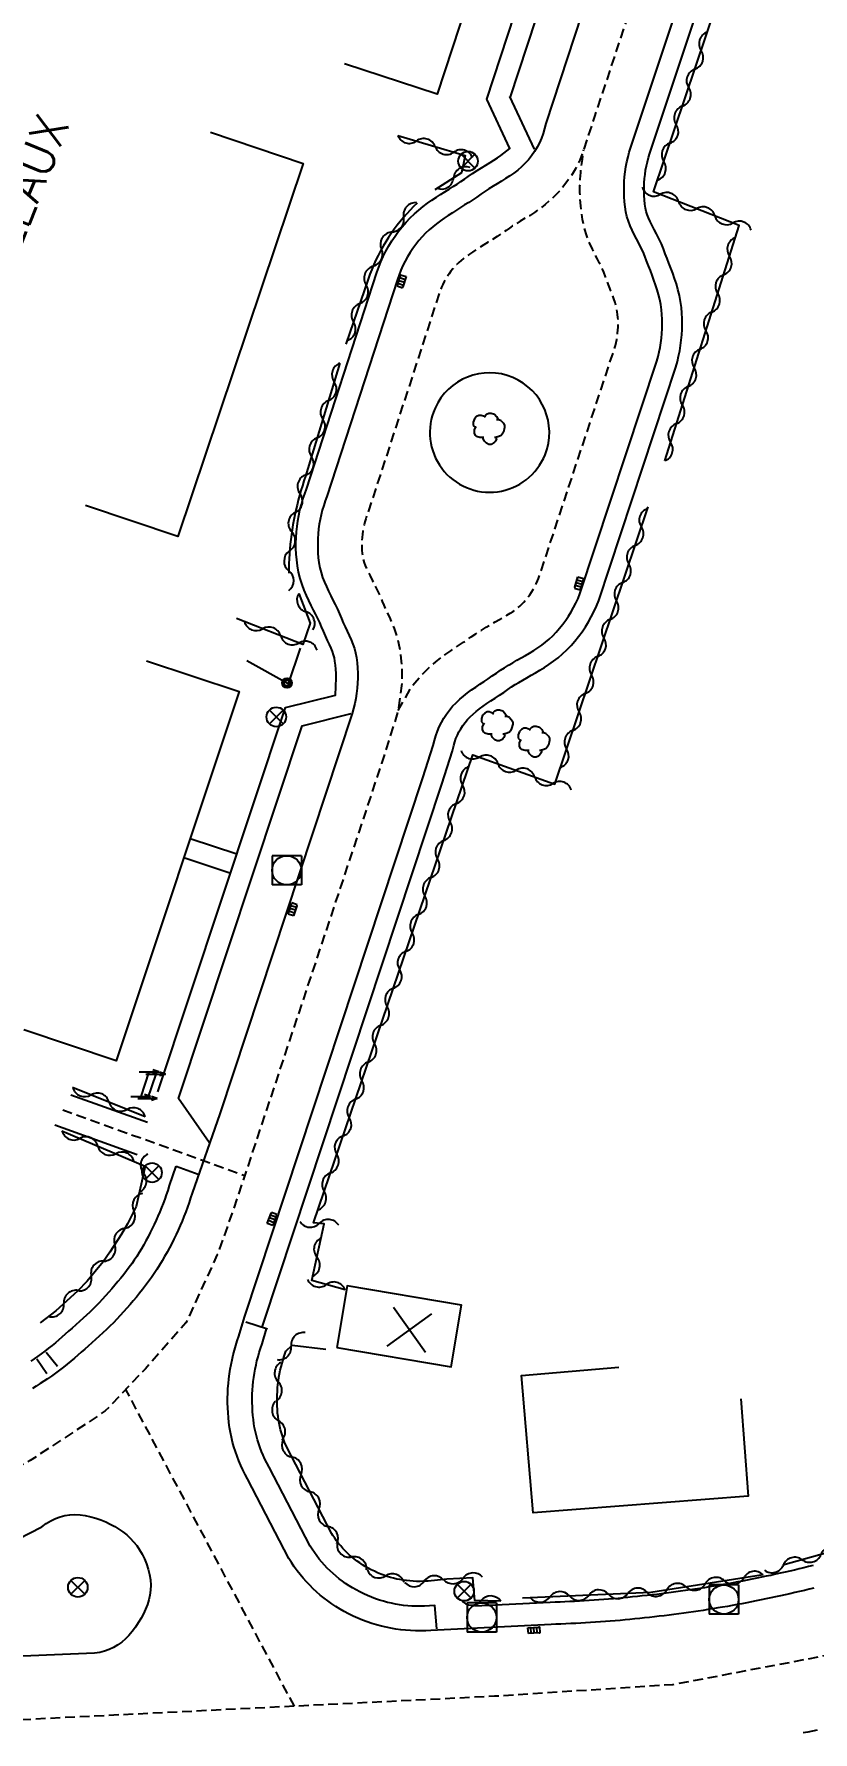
# Model space of a CAD drawing. Header units: millimetres. Extents: x 79000 to 80002, y 144000 to 145000.
# Drawn here: x 79473.6 to 79513.6, y 144406.6 to 144493.6 of the extents above; entities that cross this region are included whole.
import ezdxf
from ezdxf.enums import TextEntityAlignment as Align

# ---------------------------------------------------------------- set-up
doc = ezdxf.new("R2010")
doc.units = ezdxf.units.MM
doc.linetypes.add('DASHED', pattern=[0.75, 0.5, -0.25])
doc.layers.get('0').update_dxf_attribs({"linetype": 'CONTINUOUS'})
for name, color, linetype in [('W0001', 6, 'DASHED'), ('W0008', 7, 'CONTINUOUS'), ('W0017', 7, 'CONTINUOUS'), ('W0100', 7, 'CONTINUOUS'), ('W0105', 7, 'CONTINUOUS'), ('W0300', 7, 'CONTINUOUS'), ('W0310', 3, 'CONTINUOUS'), ('W0322', 7, 'CONTINUOUS'), ('W0400', 7, 'CONTINUOUS'), ('W0420', 7, 'CONTINUOUS'), ('W0469', 7, 'CONTINUOUS'), ('W0989', 7, 'CONTINUOUS'), ('W0991', 7, 'CONTINUOUS')]:
    doc.layers.add(name, color=color, linetype=linetype)
doc.styles.get("Standard").update_dxf_attribs({"font": 'romans.shx', "width": 0.85})

# ---------------------------------------------------------------- blocks, each defined once
blk = doc.blocks.new('t322o')
at = {"color": 0, "linetype": 'Continuous'}
for radius in [0.25, 0.15]:
    blk.add_circle((0, 0), radius, dxfattribs=at)
blk = doc.blocks.new('t310o')
at = {"color": 0, "linetype": 'Continuous'}
for centre, start, end in [((-0.5, 0.375), 216.8699, 323.1304), ((0.5, -0.375), 36.8699, 143.1303)]:
    blk.add_arc(centre, 0.625, start, end, dxfattribs=at)
blk = doc.blocks.new('t991o')
at = {"color": 0, "linetype": 'Continuous'}
for p, q in [((-1, 1), (1, -1)), ((-1, -1), (1, 1))]:
    blk.add_line(p, q, dxfattribs=at)
blk = doc.blocks.new('t105o')
for p, q in [((-0.5, 0), (0.5, 0)), ((0.5, 0), (0.2, 0.1)), ((0.5, 0), (0.2, -0.1))]:
    blk.add_line(p, q)
blk = doc.blocks.new('T400')
for p, q in [((-0.15, 0.3), (0.15, 0.3)), ((-0.15, -0.25), (-0.15, 0.3)), ((-0.15, 0.15), (0.15, 0.15)), ((-0.15, 0), (0.15, 0)), ((0.15, 0.3), (0.15, -0.25)), ((-0.15, -0.15), (0.15, -0.15)), ((-0.15, -0.25), (-0.15, -0.3)), ((-0.15, -0.3), (0.15, -0.3)), ((0.15, -0.3), (0.15, -0.25))]:
    blk.add_line(p, q)
blk = doc.blocks.new('T420')
for p, q in [((0.75, 0.75), (-0.75, 0.75)), ((-0.75, 0.75), (-0.75, -0.75)), ((0.75, 0.75), (0.75, -0.75)), ((0.75, -0.75), (-0.75, -0.75))]:
    blk.add_line(p, q)
blk.add_ellipse((0, 0), major_axis=(-0.53, 0.53), ratio=1, start_param=3.926991, end_param=10.210176)
blk = doc.blocks.new('T300')
for p, q in [((-0.8, 0.514), (-0.857, 0.343)), ((-0.857, 0.343), (-0.857, 0.171)), ((-0.857, 0.171), (-0.743, 0.057)), ((-0.686, 0.629), (-0.8, 0.514)), ((-0.8, -0.057), (-0.743, 0.057)), ((-0.743, 0.057), (-0.686, 0.114)), ((-0.571, 0.686), (-0.686, 0.629)), ((-0.457, 0.686), (-0.571, 0.686)), ((-0.286, 0.629), (-0.457, 0.686)), ((-0.286, 0.629), (-0.171, 0.743)), ((-0.229, 0.571), (-0.286, 0.629)), ((-0.171, 0.743), (-0.057, 0.8)), ((-0.057, 0.8), (0.057, 0.8)), ((0.057, 0.8), (0.229, 0.743)), ((0.229, 0.743), (0.343, 0.629)), ((0.343, 0.629), (0.4, 0.514)), ((0.457, 0.457), (0.343, 0.457)), ((0.4, 0.514), (0.4, 0.457)), ((0.571, 0.4), (0.457, 0.457)), ((0.571, 0.4), (0.686, 0.286)), ((0.686, 0.286), (0.743, 0.171)), ((0.743, 0.057), (0.686, -0.171)), ((0.743, 0.171), (0.743, 0.057)), ((-0.8, -0.171), (-0.8, -0.057)), ((-0.8, -0.229), (-0.8, -0.171)), ((-0.743, -0.343), (-0.8, -0.229)), ((-0.686, -0.4), (-0.743, -0.343)), ((-0.514, -0.457), (-0.686, -0.4)), ((-0.4, -0.457), (-0.514, -0.457)), ((-0.4, -0.457), (-0.343, -0.457)), ((-0.343, -0.457), (-0.343, -0.4)), ((-0.343, -0.514), (-0.343, -0.457)), ((-0.286, -0.629), (-0.343, -0.514)), ((-0.171, -0.743), (-0.286, -0.629)), ((-0.057, -0.8), (-0.171, -0.743)), ((0.057, -0.8), (-0.057, -0.8)), ((0.171, -0.743), (0.057, -0.8)), ((0.229, -0.686), (0.171, -0.743)), ((0.286, -0.457), (0.229, -0.457)), ((0.286, -0.629), (0.229, -0.686)), ((0.457, -0.4), (0.286, -0.457)), ((0.343, -0.514), (0.286, -0.629)), ((0.343, -0.514), (0.343, -0.457)), ((0.571, -0.343), (0.457, -0.4)), ((0.629, -0.286), (0.571, -0.343)), ((0.686, -0.171), (0.629, -0.286))]:
    blk.add_line(p, q)
blk = doc.blocks.new('T469')
at = {"color": 0, "linetype": 'Continuous', "flags": 128}
for points in [[(-0.354, 0.354), (0.354, -0.354)], [(-0.354, -0.354), (0.354, 0.354)]]:
    blk.add_lwpolyline(points, dxfattribs=at)
at = {"color": 0, "linetype": 'Continuous'}
blk.add_circle((0, 0), 0.5, dxfattribs=at)

msp = doc.modelspace()

# ---------------------------------------------------------------- linework, layer by layer
at = {"layer": 'W0001', "flags": 128}
for points in [[(79487.73, 144672.296), (79488.18, 144668.137), (79489.567, 144661.904), (79491.224, 144656.954), (79494.008, 144650.456), (79497.174, 144643.678), (79514.287, 144607.083), (79522.29, 144589.856), (79538.58, 144554.866), (79548.618, 144532.865), (79552.5, 144523.522), (79556.651, 144511.583), (79560.167, 144498.385), (79561.827, 144488.156), (79562.656, 144478.718), (79562.745, 144470.057), (79562.089, 144463.106), (79560.52, 144456.073), (79558.712, 144450.345), (79555.048, 144442.667), (79551.395, 144436.851), (79546.259, 144430.274), (79541.64, 144425.476), (79535.15, 144420.155), (79531.507, 144417.749), (79526.075, 144414.738), (79520.899, 144412.473), (79515.107, 144410.677), (79506.391, 144409.019), (79497.251, 144408.426), (79466.285, 144406.888), (79415.071, 144405.017), (79390.291, 144403.999), (79341.387, 144401.973), (79331.745, 144403.067)], [(79492.316, 144458.952), (79492.93, 144460.054), (79493.161, 144460.367), (79493.421, 144460.676), (79493.692, 144460.961), (79493.966, 144461.217), (79494.237, 144461.447), (79494.503, 144461.655), (79494.76, 144461.844), (79495.006, 144462.016), (79495.24, 144462.173), (79495.459, 144462.319), (79495.663, 144462.455), (79495.849, 144462.582), (79496.05, 144462.723), (79496.292, 144462.892), (79496.558, 144463.063), (79496.813, 144463.219), (79497.057, 144463.361), (79497.287, 144463.491), (79497.502, 144463.613), (79497.702, 144463.727), (79497.885, 144463.834), (79498.051, 144463.936), (79498.2, 144464.032), (79498.331, 144464.124), (79498.445, 144464.212), (79498.543, 144464.295), (79498.638, 144464.385), (79498.746, 144464.499), (79498.856, 144464.625), (79498.959, 144464.752), (79499.055, 144464.883), (79499.146, 144465.018), (79499.231, 144465.155), (79499.31, 144465.297), (79499.385, 144465.444), (79499.454, 144465.595), (79499.506, 144465.723), (79503.402, 144477.514), (79503.442, 144477.659), (79503.48, 144477.818), (79503.512, 144477.976), (79503.538, 144478.134), (79503.558, 144478.292), (79503.573, 144478.45), (79503.581, 144478.609), (79503.584, 144478.769), (79503.582, 144478.93), (79503.573, 144479.093), (79503.56, 144479.245), (79503.54, 144479.394), (79503.512, 144479.538), (79503.474, 144479.695), (79503.426, 144479.865), (79503.366, 144480.049), (79503.297, 144480.247), (79503.217, 144480.46), (79503.129, 144480.687), (79503.034, 144480.93), (79502.934, 144481.188), (79502.848, 144481.419), (79502.787, 144481.569), (79502.723, 144481.707), (79502.636, 144481.878), (79502.528, 144482.083), (79502.402, 144482.324), (79502.262, 144482.603), (79502.117, 144482.922), (79501.975, 144483.287), (79501.847, 144483.697), (79501.758, 144484.114), (79501.703, 144484.488), (79501.665, 144484.828), (79501.641, 144485.168), (79501.628, 144485.509), (79501.629, 144485.85), (79501.642, 144486.19), (79501.668, 144486.529), (79501.706, 144486.867), (79501.757, 144487.204), (79501.818, 144487.712)], [(79475.126, 144438.482), (79484.448, 144435.127)], [(79486.991, 144407.916), (79478.355, 144424.156)]]:
    msp.add_lwpolyline(points, dxfattribs=at)
msp.add_lwpolyline([(79510.683, 144514.546), (79502.375, 144489.397), (79501.818, 144487.712), (79501.581, 144487.068), (79501.396, 144486.716), (79501.19, 144486.375), (79500.963, 144486.048), (79500.711, 144485.728), (79500.434, 144485.421), (79500.142, 144485.141), (79499.852, 144484.895), (79499.568, 144484.678), (79499.294, 144484.487), (79499.034, 144484.317), (79498.79, 144484.165), (79498.564, 144484.028, -0.000014), (79498.564, 144484.028), (79498.359, 144483.903), (79498.175, 144483.788), (79498.013, 144483.683), (79497.841, 144483.563), (79497.624, 144483.409), (79497.381, 144483.246), (79497.147, 144483.094), (79496.921, 144482.952), (79496.706, 144482.817, -0.000011), (79496.706, 144482.817), (79496.501, 144482.689), (79496.308, 144482.567), (79496.127, 144482.449), (79495.959, 144482.336), (79495.804, 144482.227), (79495.662, 144482.121), (79495.534, 144482.018), (79495.418, 144481.917), (79495.315, 144481.819), (79495.216, 144481.715), (79495.113, 144481.596), (79495.011, 144481.468), (79494.917, 144481.339), (79494.829, 144481.207), (79494.747, 144481.073), (79494.671, 144480.935), (79494.6, 144480.793), (79494.535, 144480.646), (79494.475, 144480.495), (79494.413, 144480.32), (79490.794, 144469.187), (79490.703, 144468.944), (79490.65, 144468.783), (79490.603, 144468.624), (79490.563, 144468.464), (79490.528, 144468.305), (79490.5, 144468.146), (79490.478, 144467.987), (79490.461, 144467.827), (79490.451, 144467.665), (79490.446, 144467.503), (79490.448, 144467.338), (79490.455, 144467.172), (79490.468, 144467.003), (79490.485, 144466.858), (79490.505, 144466.745), (79490.53, 144466.646), (79490.568, 144466.529), (79490.62, 144466.392), (79490.689, 144466.234), (79490.773, 144466.055), (79490.873, 144465.854), (79490.986, 144465.632), (79491.11, 144465.387), (79491.242, 144465.118), (79491.378, 144464.823), (79491.494, 144464.547), (79491.574, 144464.354), (79491.653, 144464.179), (79491.749, 144463.972), (79491.86, 144463.733), (79491.981, 144463.46), (79492.105, 144463.15), (79492.226, 144462.8), (79492.332, 144462.409), (79492.408, 144462.011), (79492.454, 144461.631), (79492.484, 144461.279), (79492.499, 144460.926), (79492.5, 144460.573), (79492.487, 144460.221), (79492.316, 144458.952), (79491.461, 144456.244), (79483.826, 144433.254), (79483.042, 144431.067), (79481.439, 144427.566), (79479.361, 144425.218), (79477.305, 144423.05), (79473.46, 144420.509), (79462.847, 144415.049), (79459.684, 144413.379), (79451.57, 144406.351)], format="xyb", dxfattribs=at)
at = {"layer": 'W0008', "flags": 128}
for points in [[(79479.997, 144439.413), (79486.534, 144459.104), (79489.094, 144459.745), (79489.128, 144460.632), (79489.127, 144460.848), (79489.118, 144461.066), (79489.099, 144461.284), (79489.074, 144461.491), (79489.044, 144461.652), (79489.001, 144461.806), (79488.944, 144461.971), (79488.873, 144462.15), (79488.787, 144462.343), (79488.691, 144462.55), (79488.587, 144462.773), (79488.479, 144463.014), (79488.381, 144463.249), (79488.29, 144463.467), (79488.196, 144463.67), (79488.092, 144463.882), (79487.979, 144464.105), (79487.861, 144464.338), (79487.738, 144464.584), (79487.616, 144464.843), (79487.497, 144465.117), (79487.386, 144465.408), (79487.287, 144465.716), (79487.204, 144466.043), (79487.146, 144466.374), (79487.112, 144466.675), (79487.089, 144466.963), (79487.076, 144467.25), (79487.074, 144467.537), (79487.082, 144467.823), (79487.1, 144468.108), (79487.129, 144468.392), (79487.169, 144468.675), (79487.219, 144468.956), (79487.279, 144469.236), (79487.35, 144469.514), (79487.431, 144469.79), (79487.522, 144470.065), (79487.609, 144470.297), (79491.218, 144481.399), (79491.315, 144481.676), (79491.427, 144481.957), (79491.55, 144482.232), (79491.684, 144482.501), (79491.829, 144482.764), (79491.985, 144483.021), (79492.152, 144483.271), (79492.33, 144483.515), (79492.518, 144483.751), (79492.719, 144483.983), (79492.929, 144484.204), (79493.148, 144484.412), (79493.37, 144484.605), (79493.595, 144484.786), (79493.82, 144484.955), (79494.045, 144485.114), (79494.269, 144485.264), (79494.489, 144485.407), (79494.707, 144485.544), (79494.919, 144485.677), (79495.127, 144485.807), (79495.328, 144485.934), (79495.522, 144486.06), (79495.709, 144486.186), (79495.903, 144486.323), (79496.126, 144486.479), (79496.362, 144486.632), (79496.59, 144486.774), (79496.81, 144486.908), (79497.021, 144487.037), (79497.22, 144487.161), (79497.406, 144487.282), (79497.579, 144487.403), (79498.038, 144487.753), (79496.851, 144490.285), (79505.363, 144516.233)], [(79507.606, 144512.588), (79499.878, 144489.034), (79499.817, 144488.778), (79499.742, 144488.53), (79499.651, 144488.288), (79499.547, 144488.053), (79499.428, 144487.826), (79499.294, 144487.605), (79499.146, 144487.392), (79498.983, 144487.185), (79498.811, 144486.995), (79498.628, 144486.819), (79498.436, 144486.656), (79498.236, 144486.503), (79498.03, 144486.359), (79497.819, 144486.222), (79497.605, 144486.088), (79497.39, 144485.957), (79497.174, 144485.826), (79496.96, 144485.693), (79496.749, 144485.555), (79496.543, 144485.411), (79496.341, 144485.269), (79496.136, 144485.131), (79495.929, 144484.996), (79495.719, 144484.864), (79495.509, 144484.733), (79495.299, 144484.601), (79495.09, 144484.469), (79494.882, 144484.334), (79494.677, 144484.196), (79494.475, 144484.054), (79494.277, 144483.906), (79494.084, 144483.751), (79493.897, 144483.588), (79493.717, 144483.416), (79493.544, 144483.234), (79493.375, 144483.039), (79493.215, 144482.839), (79493.065, 144482.633), (79492.924, 144482.422), (79492.792, 144482.206), (79492.67, 144481.984), (79492.557, 144481.757), (79492.453, 144481.524), (79492.358, 144481.286), (79492.273, 144481.043), (79488.66, 144469.93), (79488.573, 144469.695), (79488.494, 144469.458), (79488.424, 144469.22), (79488.364, 144468.981), (79488.312, 144468.741), (79488.269, 144468.5), (79488.235, 144468.258), (79488.21, 144468.015), (79488.194, 144467.771), (79488.187, 144467.526), (79488.189, 144467.279), (79488.2, 144467.032), (79488.22, 144466.783), (79488.249, 144466.534), (79488.294, 144466.275), (79488.358, 144466.023), (79488.437, 144465.778), (79488.529, 144465.538), (79488.631, 144465.302), (79488.741, 144465.07), (79488.855, 144464.839), (79488.972, 144464.609), (79489.089, 144464.379), (79489.202, 144464.148), (79489.31, 144463.914), (79489.409, 144463.677), (79489.501, 144463.456), (79489.599, 144463.238), (79489.701, 144463.02), (79489.802, 144462.802), (79489.899, 144462.583), (79489.988, 144462.36), (79490.066, 144462.134), (79490.13, 144461.902), (79490.175, 144461.663), (79490.207, 144461.399), (79490.229, 144461.136), (79490.24, 144460.874), (79490.241, 144460.613), (79490.231, 144460.352), (79490.211, 144460.093), (79490.18, 144459.834), (79490.138, 144459.576), (79490.086, 144459.319), (79490.023, 144459.063), (79489.95, 144458.808), (79483.169, 144438.283), (79481.753, 144434.217), (79481.675, 144433.974), (79481.594, 144433.733), (79481.51, 144433.493), (79481.422, 144433.255), (79481.33, 144433.019), (79481.235, 144432.784), (79481.136, 144432.551), (79481.034, 144432.319), (79480.928, 144432.089), (79480.819, 144431.861), (79480.706, 144431.634), (79480.589, 144431.409), (79480.469, 144431.185), (79480.345, 144430.963), (79480.218, 144430.743), (79480.087, 144430.524), (79479.952, 144430.309), (79479.813, 144430.097), (79479.669, 144429.889), (79479.522, 144429.683), (79479.371, 144429.481), (79479.216, 144429.282), (79479.058, 144429.085), (79478.898, 144428.89), (79478.735, 144428.697), (79478.57, 144428.506), (79478.402, 144428.316), (79478.234, 144428.128), (79478.064, 144427.941), (79477.893, 144427.754), (79477.719, 144427.572), (79477.542, 144427.394), (79477.36, 144427.221), (79477.175, 144427.051), (79476.989, 144426.883), (79476.801, 144426.716), (79476.613, 144426.549), (79476.426, 144426.381), (79476.251, 144426.223), (79476.075, 144426.066), (79475.898, 144425.91), (79475.72, 144425.755), (79475.54, 144425.602), (79475.357, 144425.452), (79475.157, 144425.293), (79474.955, 144425.137), (79474.749, 144424.985), (79474.541, 144424.837), (79474.349, 144424.706), (79474.156, 144424.578), (79473.961, 144424.452), (79473.764, 144424.33), (79473.566, 144424.21)], [(79506.89, 144512.651), (79505.099, 144511.873), (79498.041, 144490.358)], [(79513.616, 144413.976), (79513.371, 144413.916), (79513.126, 144413.856), (79512.881, 144413.798), (79512.635, 144413.74), (79512.39, 144413.684), (79512.144, 144413.628), (79511.898, 144413.574), (79511.652, 144413.52), (79511.406, 144413.467), (79511.159, 144413.416), (79510.912, 144413.365), (79510.666, 144413.315), (79510.419, 144413.266), (79510.172, 144413.219), (79509.924, 144413.172), (79509.677, 144413.126), (79509.429, 144413.081), (79509.181, 144413.037), (79508.933, 144412.995), (79508.685, 144412.953), (79508.437, 144412.912), (79508.188, 144412.872), (79507.939, 144412.833), (79507.69, 144412.795), (79507.441, 144412.758), (79507.192, 144412.722), (79506.943, 144412.687), (79506.693, 144412.653), (79506.443, 144412.619), (79506.194, 144412.587), (79505.943, 144412.556), (79505.693, 144412.526), (79505.443, 144412.497), (79505.192, 144412.469), (79504.941, 144412.441), (79504.69, 144412.415), (79504.439, 144412.39), (79504.188, 144412.365), (79503.937, 144412.342), (79503.685, 144412.32), (79503.433, 144412.298), (79503.181, 144412.278), (79502.929, 144412.258), (79502.677, 144412.24), (79502.424, 144412.222), (79502.171, 144412.206), (79501.918, 144412.19), (79501.665, 144412.176), (79501.412, 144412.162), (79501.159, 144412.15), (79500.905, 144412.138), (79500.652, 144412.127), (79500.398, 144412.118), (79500.144, 144412.109), (79493.984, 144411.806), (79493.723, 144411.79), (79493.464, 144411.783), (79493.207, 144411.784), (79492.951, 144411.794), (79492.696, 144411.811), (79492.444, 144411.837), (79492.193, 144411.87), (79491.944, 144411.912), (79491.696, 144411.962), (79491.45, 144412.021), (79491.206, 144412.087), (79490.963, 144412.162), (79490.722, 144412.244), (79490.483, 144412.335), (79490.245, 144412.434), (79490.009, 144412.542), (79489.774, 144412.657), (79489.55, 144412.776), (79489.331, 144412.901), (79489.118, 144413.032), (79488.91, 144413.169), (79488.708, 144413.312), (79488.511, 144413.461), (79488.32, 144413.616), (79488.134, 144413.777), (79487.953, 144413.943), (79487.778, 144414.116), (79487.609, 144414.295), (79487.445, 144414.479), (79487.287, 144414.67), (79487.134, 144414.866), (79486.987, 144415.069), (79486.845, 144415.277), (79486.708, 144415.491), (79484.595, 144419.578), (79484.471, 144419.803), (79484.354, 144420.032), (79484.246, 144420.262), (79484.146, 144420.496), (79484.055, 144420.732), (79483.971, 144420.97), (79483.895, 144421.211), (79483.828, 144421.455), (79483.768, 144421.701), (79483.717, 144421.949), (79483.674, 144422.2), (79483.639, 144422.454), (79483.612, 144422.71), (79483.592, 144422.962), (79483.579, 144423.213), (79483.573, 144423.464), (79483.572, 144423.713), (79483.578, 144423.962), (79483.59, 144424.21), (79483.609, 144424.457), (79483.634, 144424.703), (79483.665, 144424.949), (79483.703, 144425.194), (79483.746, 144425.437), (79483.797, 144425.681), (79483.853, 144425.923), (79483.916, 144426.164), (79483.985, 144426.405), (79484.06, 144426.645), (79484.142, 144426.884), (79484.433, 144427.859), (79493.576, 144455.505), (79494.112, 144457.165), (79494.167, 144457.412), (79494.236, 144457.653), (79494.319, 144457.888), (79494.415, 144458.116), (79494.525, 144458.338), (79494.648, 144458.554), (79494.785, 144458.764), (79494.936, 144458.968), (79495.104, 144459.168), (79495.282, 144459.355), (79495.47, 144459.531), (79495.665, 144459.697), (79495.867, 144459.855), (79496.074, 144460.006), (79496.284, 144460.153), (79496.497, 144460.296), (79496.711, 144460.439), (79496.925, 144460.581), (79497.137, 144460.726), (79497.346, 144460.874), (79497.55, 144461.015), (79497.758, 144461.149), (79497.969, 144461.278), (79498.184, 144461.403), (79498.399, 144461.526), (79498.616, 144461.648), (79498.831, 144461.771), (79499.045, 144461.896), (79499.257, 144462.025), (79499.464, 144462.16), (79499.667, 144462.302), (79499.864, 144462.453), (79500.054, 144462.615), (79500.236, 144462.788), (79500.416, 144462.977), (79500.587, 144463.172), (79500.748, 144463.373), (79500.901, 144463.58), (79501.044, 144463.792), (79501.179, 144464.01), (79501.304, 144464.234), (79501.421, 144464.464), (79501.528, 144464.7), (79501.626, 144464.941), (79505.564, 144476.858), (79505.629, 144477.094), (79505.686, 144477.33), (79505.734, 144477.568), (79505.773, 144477.806), (79505.804, 144478.045), (79505.826, 144478.284), (79505.839, 144478.525), (79505.844, 144478.766), (79505.84, 144479.008), (79505.827, 144479.251), (79505.805, 144479.495), (79505.77, 144479.757), (79505.721, 144480.016), (79505.659, 144480.27), (79505.587, 144480.521), (79505.507, 144480.77), (79505.42, 144481.017), (79505.329, 144481.262), (79505.235, 144481.506), (79505.139, 144481.75), (79505.044, 144481.994), (79504.952, 144482.239), (79504.859, 144482.469), (79504.755, 144482.693), (79504.643, 144482.915), (79504.527, 144483.134), (79504.412, 144483.354), (79504.301, 144483.576), (79504.198, 144483.802), (79504.108, 144484.032), (79504.035, 144484.27), (79503.982, 144484.516), (79503.944, 144484.776), (79503.915, 144485.034), (79503.896, 144485.292), (79503.887, 144485.549), (79503.887, 144485.805), (79503.897, 144486.06), (79503.917, 144486.315), (79503.946, 144486.569), (79503.984, 144486.822), (79504.032, 144487.075), (79504.09, 144487.327), (79504.157, 144487.578), (79504.234, 144487.828), (79512.243, 144511.908)], [(79485.348, 144427.344), (79485.41, 144427.552), (79494.549, 144455.187), (79495.101, 144456.895), (79495.16, 144457.159), (79495.212, 144457.341), (79495.275, 144457.519), (79495.347, 144457.69), (79495.429, 144457.857), (79495.522, 144458.02), (79495.626, 144458.18), (79495.74, 144458.334), (79495.867, 144458.485), (79496.003, 144458.627), (79496.152, 144458.767), (79496.313, 144458.903), (79496.485, 144459.038), (79496.669, 144459.173), (79496.863, 144459.308), (79497.067, 144459.446), (79497.278, 144459.586), (79497.497, 144459.732), (79497.72, 144459.884), (79497.934, 144460.035), (79498.12, 144460.164), (79498.302, 144460.281), (79498.494, 144460.398), (79498.695, 144460.516), (79498.904, 144460.635), (79499.121, 144460.757), (79499.343, 144460.884), (79499.571, 144461.017), (79499.803, 144461.159), (79500.038, 144461.311), (79500.273, 144461.476), (79500.508, 144461.656), (79500.739, 144461.853), (79500.961, 144462.065), (79501.173, 144462.288), (79501.371, 144462.514), (79501.559, 144462.748), (79501.737, 144462.989), (79501.905, 144463.237), (79502.062, 144463.491), (79502.208, 144463.753), (79502.344, 144464.02), (79502.468, 144464.294), (79502.588, 144464.587), (79506.544, 144476.56), (79506.621, 144476.837), (79506.686, 144477.109), (79506.741, 144477.382), (79506.786, 144477.657), (79506.822, 144477.933), (79506.847, 144478.209), (79506.862, 144478.487), (79506.868, 144478.765), (79506.863, 144479.043), (79506.849, 144479.322), (79506.824, 144479.608), (79506.781, 144479.922), (79506.722, 144480.232), (79506.65, 144480.531), (79506.567, 144480.819), (79506.478, 144481.097), (79506.383, 144481.366), (79506.286, 144481.625), (79506.189, 144481.877), (79506.093, 144482.122), (79506.001, 144482.36), (79505.906, 144482.611), (79505.799, 144482.877), (79505.676, 144483.141), (79505.553, 144483.385), (79505.434, 144483.611), (79505.323, 144483.821), (79505.225, 144484.017), (79505.142, 144484.2), (79505.076, 144484.37), (79505.026, 144484.53), (79504.99, 144484.699), (79504.96, 144484.906), (79504.935, 144485.127), (79504.919, 144485.348), (79504.911, 144485.567), (79504.911, 144485.785), (79504.92, 144486.002), (79504.936, 144486.218), (79504.961, 144486.434), (79504.994, 144486.649), (79505.035, 144486.865), (79505.084, 144487.08), (79505.142, 144487.295), (79505.209, 144487.516), (79513.247, 144511.68)], [(79498.012, 144490.419), (79499.274, 144487.729)], [(79482.618, 144436.816), (79481.054, 144439.062), (79487.398, 144458.172), (79489.899, 144458.798)], [(79479.469, 144437.829), (79475.541, 144439.241)], [(79474.711, 144437.724), (79478.934, 144436.201)], [(79480.926, 144435.6), (79480.581, 144434.608), (79480.501, 144434.358), (79480.426, 144434.135), (79480.348, 144433.913), (79480.267, 144433.693), (79480.182, 144433.474), (79480.094, 144433.257), (79480.003, 144433.041), (79479.908, 144432.827), (79479.81, 144432.614), (79479.709, 144432.403), (79479.604, 144432.193), (79479.496, 144431.985), (79479.385, 144431.778), (79479.271, 144431.573), (79479.153, 144431.369), (79479.033, 144431.169), (79478.912, 144430.976), (79478.788, 144430.787), (79478.659, 144430.6), (79478.526, 144430.414), (79478.388, 144430.23), (79478.246, 144430.046), (79478.099, 144429.863), (79477.949, 144429.681), (79477.796, 144429.5), (79477.639, 144429.318), (79477.479, 144429.137), (79477.316, 144428.955), (79477.151, 144428.773), (79476.989, 144428.597), (79476.835, 144428.435), (79476.679, 144428.279), (79476.515, 144428.122), (79476.343, 144427.964), (79476.165, 144427.803), (79475.98, 144427.639), (79475.791, 144427.471), (79475.601, 144427.301), (79475.426, 144427.143), (79475.254, 144426.989), (79475.084, 144426.839), (79474.916, 144426.693), (79474.748, 144426.551), (79474.58, 144426.413), (79474.396, 144426.266), (79474.211, 144426.124), (79474.024, 144425.985), (79473.833, 144425.85), (79473.658, 144425.73), (79473.48, 144425.612)], [(79480.939, 144435.6), (79482.06, 144435.188)], [(79484.498, 144427.612), (79485.617, 144427.26)], [(79494.296, 144411.891), (79494.199, 144413.078), (79493.916, 144413.064), (79493.669, 144413.05), (79493.45, 144413.044), (79493.232, 144413.044), (79493.017, 144413.052), (79492.803, 144413.067), (79492.591, 144413.088), (79492.381, 144413.117), (79492.173, 144413.152), (79491.966, 144413.193), (79491.761, 144413.242), (79491.556, 144413.298), (79491.353, 144413.36), (79491.151, 144413.43), (79490.949, 144413.506), (79490.748, 144413.59), (79490.548, 144413.681), (79490.349, 144413.779), (79490.159, 144413.88), (79489.974, 144413.985), (79489.795, 144414.096), (79489.621, 144414.21), (79489.452, 144414.33), (79489.288, 144414.454), (79489.128, 144414.583), (79488.974, 144414.716), (79488.824, 144414.855), (79488.679, 144414.998), (79488.538, 144415.147), (79488.401, 144415.301), (79488.269, 144415.46), (79488.141, 144415.624), (79488.017, 144415.794), (79487.898, 144415.97), (79487.802, 144416.12), (79485.707, 144420.171), (79485.584, 144420.393), (79485.487, 144420.585), (79485.397, 144420.778), (79485.313, 144420.973), (79485.237, 144421.169), (79485.167, 144421.368), (79485.104, 144421.568), (79485.048, 144421.771), (79484.998, 144421.976), (79484.955, 144422.183), (79484.919, 144422.394), (79484.89, 144422.606), (79484.867, 144422.824), (79484.85, 144423.043), (79484.839, 144423.263), (79484.833, 144423.481), (79484.833, 144423.699), (79484.838, 144423.916), (79484.848, 144424.132), (79484.865, 144424.346), (79484.886, 144424.561), (79484.913, 144424.774), (79484.946, 144424.987), (79484.984, 144425.199), (79485.028, 144425.41), (79485.077, 144425.621), (79485.131, 144425.832), (79485.192, 144426.042), (79485.258, 144426.252), (79485.343, 144426.5), (79485.569, 144427.26)], [(79474.847, 144425.336), (79474.274, 144426.049)], [(79474.312, 144424.96), (79473.79, 144425.704)], [(79464.224, 144412.077), (79474.047, 144417.115), (79474.275, 144417.282), (79474.507, 144417.423), (79474.744, 144417.539), (79474.987, 144417.629), (79475.235, 144417.693), (79475.489, 144417.732), (79475.747, 144417.745), (79476.011, 144417.733), (79476.28, 144417.695), (79476.555, 144417.632), (79476.82, 144417.553), (79477.076, 144417.464), (79477.323, 144417.365), (79477.56, 144417.255), (79477.787, 144417.134), (79478.003, 144417.001), (79478.208, 144416.856), (79478.402, 144416.699), (79478.584, 144416.528), (79478.754, 144416.345), (79478.912, 144416.148), (79479.057, 144415.937), (79479.189, 144415.712), (79479.308, 144415.472), (79479.412, 144415.217), (79479.503, 144414.946), (79479.573, 144414.667), (79479.615, 144414.394), (79479.631, 144414.128), (79479.622, 144413.869), (79479.59, 144413.616), (79479.536, 144413.368), (79479.461, 144413.125), (79479.369, 144412.887), (79479.259, 144412.654), (79479.135, 144412.424), (79478.996, 144412.198), (79478.846, 144411.975), (79478.684, 144411.754), (79478.516, 144411.55), (79478.337, 144411.366), (79478.146, 144411.202), (79477.943, 144411.058), (79477.729, 144410.933), (79477.503, 144410.829), (79477.265, 144410.745), (79477.016, 144410.68), (79476.755, 144410.636), (79465.693, 144410.176)], [(79513.583, 144415.136), (79513.342, 144415.076), (79513.102, 144415.016), (79512.861, 144414.958), (79512.62, 144414.9), (79512.379, 144414.844), (79512.138, 144414.788), (79511.896, 144414.734), (79511.655, 144414.68), (79511.413, 144414.627), (79511.171, 144414.576), (79510.929, 144414.525), (79510.687, 144414.475), (79510.444, 144414.426), (79510.202, 144414.378), (79509.959, 144414.331), (79509.716, 144414.286), (79509.473, 144414.241), (79509.229, 144414.196), (79508.986, 144414.153), (79508.742, 144414.111), (79508.499, 144414.07), (79508.255, 144414.03), (79508.01, 144413.991), (79507.766, 144413.952), (79507.522, 144413.915), (79507.277, 144413.879), (79507.032, 144413.843), (79506.787, 144413.809), (79506.542, 144413.775), (79506.297, 144413.743), (79506.051, 144413.711), (79505.806, 144413.681), (79505.56, 144413.651), (79505.314, 144413.622), (79505.068, 144413.595), (79504.821, 144413.568), (79504.575, 144413.542), (79504.328, 144413.517), (79504.081, 144413.493), (79503.834, 144413.47), (79503.587, 144413.448), (79503.339, 144413.427), (79503.092, 144413.407), (79502.844, 144413.388), (79502.596, 144413.37), (79502.348, 144413.353), (79502.1, 144413.337), (79501.851, 144413.321), (79501.603, 144413.307), (79501.354, 144413.294), (79501.105, 144413.281), (79500.856, 144413.27), (79500.606, 144413.259), (79500.357, 144413.25), (79500.096, 144413.241), (79496.239, 144413.051)], [(79513.79, 144406.699), (79513.547, 144406.648), (79513.304, 144406.597), (79513.06, 144406.546)]]:
    msp.add_lwpolyline(points, dxfattribs=at)
msp.add_lwpolyline([(79499.84, 144472.067, 0.980908), (79494.2, 144474.445, 1.019464)], format="xyb", close=True, dxfattribs=at)
at = {"layer": 'W0017', "flags": 128}
for points in [[(79484.039, 144451.589), (79481.651, 144452.384)], [(79483.679, 144450.611), (79481.322, 144451.395)]]:
    msp.add_lwpolyline(points, dxfattribs=at)
at = {"layer": 'W0100', "flags": 128}
for points in [[(79495.706, 144510.845), (79500.456, 144509.286), (79494.308, 144490.543), (79489.557, 144492.101)], [(79482.699, 144488.589), (79487.44, 144486.999), (79481.024, 144467.872), (79476.283, 144469.462)], [(79479.415, 144461.503), (79484.159, 144459.924), (79477.866, 144441.005), (79473.121, 144442.583)], [(79479.54, 144440.43), (79479.116, 144439.172)], [(79479.887, 144440.321), (79479.465, 144439.064)], [(79509.865, 144423.675), (79510.256, 144418.691), (79499.229, 144417.827), (79498.637, 144424.874), (79503.619, 144425.293)]]:
    msp.add_lwpolyline(points, dxfattribs=at)
msp.add_lwpolyline([(79489.176, 144426.305), (79495.028, 144425.317), (79495.562, 144428.483), (79489.701, 144429.459)], close=True, dxfattribs=at)
at = {"layer": 'W0310', "flags": 128}
for points in [[(79505.969, 144471.752), (79509.79, 144483.816), (79505.404, 144485.547), (79513.5, 144509.591)], [(79492.288, 144488.43), (79495.744, 144487.401), (79495.565, 144486.516), (79494.184, 144485.646)], [(79493.29, 144484.957), (79493.105, 144484.78), (79492.925, 144484.597), (79492.751, 144484.411), (79492.581, 144484.219), (79492.418, 144484.024), (79492.259, 144483.824), (79492.106, 144483.619), (79491.958, 144483.41), (79491.815, 144483.197), (79491.674, 144482.973), (79491.54, 144482.746), (79491.412, 144482.516), (79491.29, 144482.283), (79491.175, 144482.047), (79491.066, 144481.807), (79490.963, 144481.565), (79490.867, 144481.319), (79490.778, 144481.07), (79489.637, 144477.725)], [(79489.327, 144476.753), (79487.561, 144470.969), (79487.48, 144470.723), (79487.403, 144470.477), (79487.329, 144470.229), (79487.26, 144469.98), (79487.194, 144469.731), (79487.132, 144469.48), (79487.074, 144469.229), (79487.019, 144468.976), (79486.969, 144468.723), (79486.922, 144468.469), (79486.879, 144468.214), (79486.842, 144467.968), (79486.809, 144467.721), (79486.781, 144467.475), (79486.758, 144467.228), (79486.739, 144466.981), (79486.725, 144466.733), (79486.716, 144466.485), (79486.711, 144466.237), (79486.711, 144465.988)], [(79489.594, 144429.268), (79487.887, 144429.736), (79488.523, 144432.643), (79487.97, 144432.698), (79496.146, 144456.688), (79500.334, 144455.183), (79505.122, 144469.391)], [(79487.217, 144464.947), (79487.81, 144463.436), (79487.418, 144462.336), (79484.025, 144463.664)], [(79479.35, 144438.131), (79475.629, 144439.633)], [(79475.083, 144437.413), (79479.344, 144435.601), (79478.879, 144433.529), (79478.438, 144432.642), (79478.141, 144432.119), (79477.541, 144431.186), (79477.188, 144430.701), (79476.369, 144429.712), (79475.874, 144429.189), (79474.765, 144428.18), (79473.973, 144427.572)], [(79497.567, 144413.309), (79496.239, 144413.339), (79496.141, 144414.501), (79494.81, 144414.426), (79493.848, 144414.336), (79493.615, 144414.323), (79493.435, 144414.318), (79493.258, 144414.319), (79493.083, 144414.325), (79492.911, 144414.337), (79492.741, 144414.354), (79492.572, 144414.377), (79492.405, 144414.405), (79492.239, 144414.438), (79492.075, 144414.477), (79491.911, 144414.522), (79491.747, 144414.572), (79491.584, 144414.628), (79491.42, 144414.69), (79491.257, 144414.758), (79491.093, 144414.833), (79490.929, 144414.914), (79490.774, 144414.996), (79490.624, 144415.082), (79490.479, 144415.171), (79490.339, 144415.263), (79490.204, 144415.358), (79490.073, 144415.457), (79489.946, 144415.56), (79489.823, 144415.666), (79489.704, 144415.776), (79489.589, 144415.89), (79489.477, 144416.008), (79489.368, 144416.131), (79489.262, 144416.258), (79489.159, 144416.391), (79489.059, 144416.528), (79488.962, 144416.671), (79488.907, 144416.756), (79486.831, 144420.771), (79486.711, 144420.989), (79486.632, 144421.144), (79486.56, 144421.299), (79486.493, 144421.455), (79486.432, 144421.611), (79486.376, 144421.77), (79486.326, 144421.929), (79486.281, 144422.091), (79486.242, 144422.254), (79486.208, 144422.42), (79486.179, 144422.589), (79486.155, 144422.761), (79486.136, 144422.94), (79486.122, 144423.125), (79486.112, 144423.313), (79486.107, 144423.499), (79486.107, 144423.685), (79486.111, 144423.869), (79486.12, 144424.052), (79486.134, 144424.235), (79486.152, 144424.416), (79486.175, 144424.597), (79486.203, 144424.777), (79486.235, 144424.957), (79486.272, 144425.137), (79486.314, 144425.317), (79486.361, 144425.496), (79486.412, 144425.675), (79486.469, 144425.855), (79486.556, 144426.112), (79486.886, 144426.427), (79488.612, 144426.225)], [(79516.862, 144421.008), (79518.441, 144416.935), (79512.027, 144415.149)], [(79511.011, 144414.657), (79505.253, 144413.751), (79498.68, 144413.462)]]:
    msp.add_lwpolyline(points, dxfattribs=at)
at = {"layer": 'W0322', "flags": 128}
msp.add_lwpolyline([(79487.298, 144462.15), (79486.683, 144460.327), (79484.553, 144461.498)], dxfattribs=at)

# ---------------------------------------------------------------- block references
at = {"layer": 'W0105'}
for p in [(79479.54, 144440.43), (79479.887, 144440.321), (79479.116, 144439.172), (79479.465, 144439.064)]:
    msp.add_blockref('t105o', p, dxfattribs=at)
at = {"layer": 'W0300'}
for p in [(79497.016, 144473.396), (79497.44, 144458.195), (79499.326, 144457.357)]:
    msp.add_blockref('T300', p, dxfattribs=at)
at = {"layer": 'W0310'}
for p, rotation in [((79507.839, 144492.778), 71.39107189658614), ((79507.2, 144490.882), 71.39107189658614), ((79506.562, 144488.987), 71.39107189658614), ((79493.247, 144488.145), 343.4119597455719), ((79495.163, 144487.574), 343.4119597455719), ((79505.924, 144487.091), 71.39107189658614), ((79495.15, 144486.254), 212.2179162673542), ((79505.748, 144485.411), 158.470413678057), ((79492.597, 144484.237), 228.4932539739982), ((79507.609, 144484.677), 158.470413678057), ((79509.469, 144483.943), 158.470413678057), ((79491.457, 144482.598), 240.8797406281951), ((79509.29, 144482.239), 72.42483299552727), ((79490.672, 144480.762), 251.1694860156995), ((79508.686, 144480.332), 72.42483299552727), ((79490.027, 144478.869), 251.1694860156995), ((79508.083, 144478.426), 72.42483299552727), ((79507.479, 144476.519), 72.42483299552727), ((79489.035, 144475.797), 253.0254518960561), ((79506.875, 144474.612), 72.42483299552727), ((79488.451, 144473.884), 253.0254518960561), ((79506.271, 144472.706), 72.42483299552727), ((79487.867, 144471.971), 253.0254518960561), ((79487.282, 144470.059), 254.3402629055506), ((79504.774, 144468.359), 71.37635845260502), ((79486.862, 144468.105), 261.4189126658676), ((79486.711, 144466.112), 269.9545083950336), ((79504.136, 144466.464), 71.37635845260502), ((79487.582, 144464.016), 291.4122704383867), ((79503.497, 144464.568), 71.37635845260502), ((79485.36, 144463.142), 158.6316417612104), ((79502.858, 144462.673), 71.37635845260502), ((79487.223, 144462.413), 158.6316417612104), ((79502.22, 144460.778), 71.37635845260502), ((79501.581, 144458.882), 71.37635845260502), ((79500.942, 144456.987), 71.37635845260502), ((79496.479, 144456.568), 340.2404771184521), ((79498.361, 144455.892), 340.2404771184521), ((79495.615, 144455.13), 71.18004415629048), ((79500.244, 144455.216), 340.2404771184521), ((79494.97, 144453.236), 71.18004415629048), ((79494.325, 144451.343), 71.18004415629048), ((79493.68, 144449.45), 71.18004415629048), ((79493.034, 144447.557), 71.18004415629048), ((79492.389, 144445.664), 71.18004415629048), ((79491.744, 144443.771), 71.18004415629048), ((79491.099, 144441.878), 71.18004415629048), ((79490.454, 144439.985), 71.18004415629048), ((79476.568, 144439.254), 158.0231975843389), ((79478.423, 144438.505), 158.0231975843389), ((79489.808, 144438.092), 71.18004415629048), ((79476.003, 144437.022), 336.9575212537338), ((79489.163, 144436.199), 71.18004415629048), ((79477.844, 144436.239), 336.9575212537338), ((79479.263, 144435.24), 257.3426636092311), ((79488.518, 144434.306), 71.18004415629048), ((79478.769, 144433.309), 243.5324203389381), ((79488.27, 144432.668), 174.276462439914), ((79477.787, 144431.569), 237.2286827514891), ((79488.149, 144430.937), 77.6589778389688), ((79476.585, 144429.973), 230.3691697851265), ((79475.178, 144428.556), 222.3037884568729), ((79488.63, 144429.532), 164.6992484129361), ((79486.83, 144426.374), 43.75239844156498), ((79486.168, 144424.541), 82.76019632424183), ((79486.186, 144422.548), 99.76104661225756), ((79486.876, 144420.683), 117.3512438835005), ((79487.795, 144418.907), 117.3512438835005), ((79488.714, 144417.131), 117.3512438835005), ((79489.937, 144415.568), 139.1365391541578), ((79512.052, 144415.156), 195.5627188978448), ((79513.979, 144415.693), 195.5627188978448), ((79491.673, 144414.597), 161.0512048476242), ((79493.642, 144414.324), 183.345434282511), ((79495.636, 144414.472), 183.244047964552), ((79508.047, 144414.191), 188.9404238577071), ((79510.023, 144414.502), 188.9404238577071), ((79496.567, 144413.332), 178.717792123873), ((79500.087, 144413.524), 182.5230341181208), ((79502.085, 144413.612), 182.5230341181208), ((79504.083, 144413.7), 182.5230341181208), ((79506.072, 144413.88), 188.9404238577071)]:
    msp.add_blockref('t310o', p, dxfattribs=dict(at, rotation=rotation))
at = {"layer": 'W0322', "rotation": 151.2087514995493}
msp.add_blockref('t322o', (79486.616, 144460.364), dxfattribs=at)
at = {"layer": 'W0400'}
for p, rotation in [((79492.49, 144480.952), 342.1908682698064), ((79501.579, 144465.473), 343.4027066328786), ((79486.906, 144448.759), 161.7371371051908), ((79485.852, 144432.895), 159.4749683633648), ((79499.273, 144411.811), 93.59665776248227)]:
    msp.add_blockref('T400', p, dxfattribs=dict(at, rotation=rotation))
at = {"layer": 'W0420'}
for p in [(79486.601, 144450.763), (79509.007, 144413.388), (79496.595, 144412.466)]:
    msp.add_blockref('T420', p, dxfattribs=at)
at = {"layer": 'W0469'}
for p in [(79495.894, 144487.11), (79486.065, 144458.625), (79479.701, 144435.266), (79475.898, 144414.015), (79495.695, 144413.813)]:
    msp.add_blockref('T469', p, dxfattribs=at)
at = {"layer": 'W0991', "rotation": 80.55137089611523}
msp.add_blockref('t991o', (79492.894, 144427.203), dxfattribs=at)

# ---------------------------------------------------------------- texts
at = {"layer": 'W0989'}
msp.add_text('AVENUE DES BOULEAUX', height=1.75, rotation=68.01905, dxfattribs=at).set_placement((79469.483, 144476.488), align=Align.MIDDLE)

doc.saveas('drawing.dxf')
